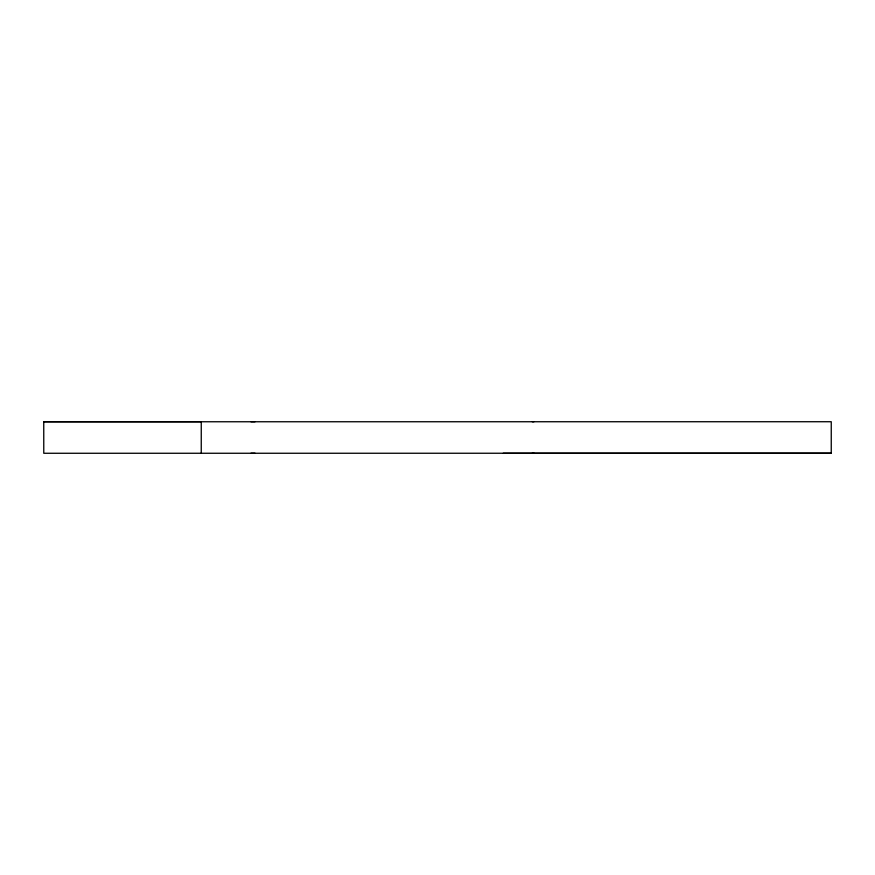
<?xml version="1.0" encoding="UTF-8"?>
<svg xmlns="http://www.w3.org/2000/svg" width="875" height="875" viewBox="0 0 875 875"><rect width="100%" height="100%" fill="white"/><g stroke="black" fill="none" stroke-linecap="round" stroke-linejoin="round"><path stroke-width="1.31" d="M532.306 421.739L533.925 421.728M532.306 453.239L533.925 453.228M250.983 421.739L255.03 421.728M250.983 453.239L255.03 453.228M43.761 421.772L831.25 421.728L831.25 453.228L43.772 453.272L43.75 421.728L201.261 421.739L201.25 453.228M503.212 453.272L831.25 453.228"/></g></svg>
